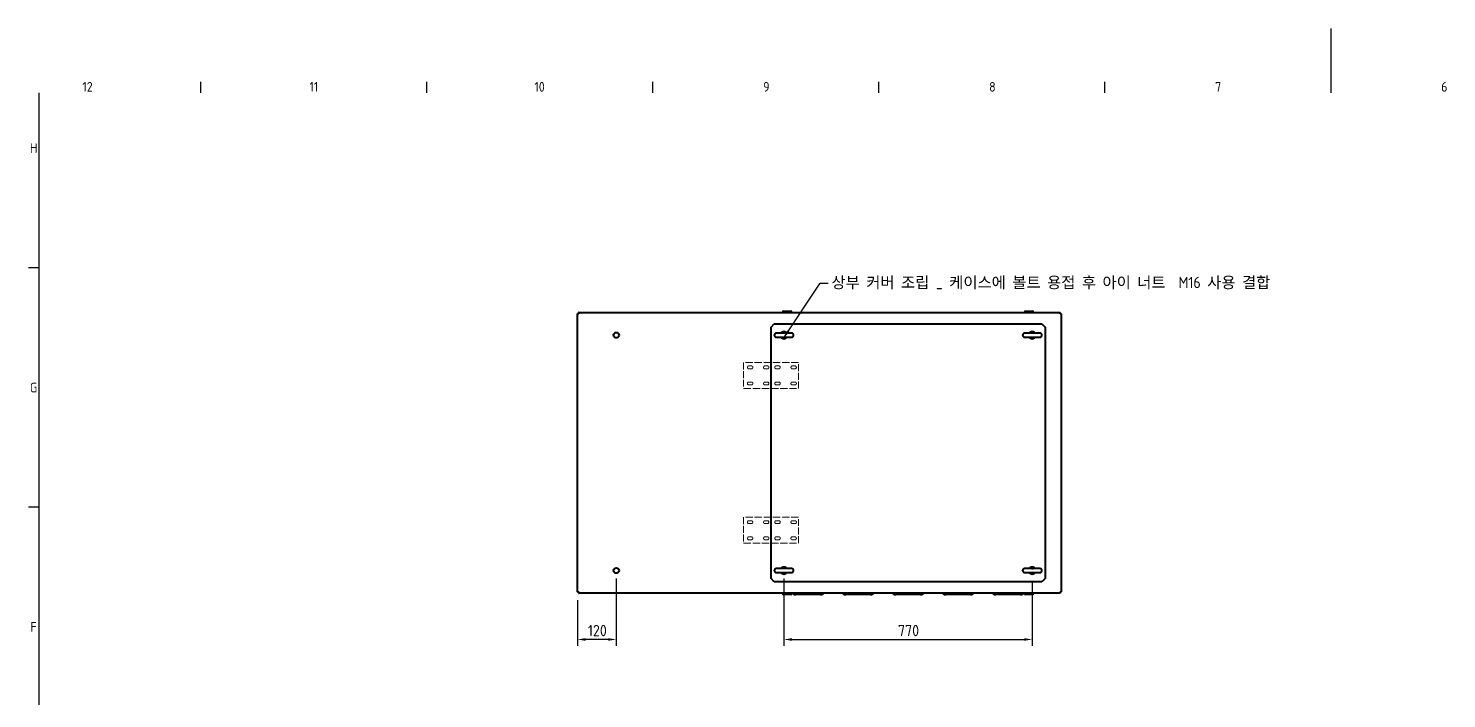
# Model space of a CAD drawing. Header units: millimetres. Extents: x 0 to 51860, y 0 to 5940.
# Drawn here: x 166 to 4564, y 3861 to 5940 of the extents above; entities that cross this region are included whole.
import ezdxf

# ---------------------------------------------------------------- set-up
doc = ezdxf.new("R2010")
doc.units = ezdxf.units.MM
doc.header["$LTSCALE"] = 10
doc.linetypes.add('DASHED', pattern=[0.2067, 0.1654, -0.0413])
doc.layers.get('0').update_dxf_attribs({"color": 3, "lineweight": 25})
for name, color, linetype, lineweight in [('가려진 것(ISO)', 2, 'DASHED', 18), ('가시적인 것(ISO)', 3, 'Continuous', 40), ('가시적인 좁은 것(ISO)', 3, 'Continuous', 35), ('경계(ISO)', 7, 'Continuous', 25), ('기호(ISO)', 5, 'Continuous', 25), ('치수(ISO)', 2, 'Continuous', 25)]:
    doc.layers.add(name, color=color, linetype=linetype, lineweight=lineweight)
doc.styles.add('문자 텍스트_PSTEK_POSCO', font='isocp.shx')
doc.styles.add('치수 텍스트_PSTEK_POSCO', font='isocp.shx')
doc.dimstyles.new('치수_PSTEK_POSCO', dxfattribs={"dimscale": 10, "dimtxt": 3.5, "dimasz": 2.5, "dimexe": 2, "dimexo": 2.5, "dimgap": 1, "dimtad": 1, "dimrnd": 1e-08, "dimdsep": 46, "dimtxsty": '치수 텍스트_PSTEK_POSCO', "dimcen": 0.09, "dimdle": 10, "dimclrd": 7, "dimclre": 7, "dimclrt": 2, "dimadec": 1, "dimazin": 2, "dimtfac": 1, "dimtmove": 0, "dimatfit": 3, "dimfxl": 0, "dimtolj": 1, "dimlwd": -1, "dimlwe": -1, "dimarcsym": 0})
doc.dimstyles.new('치수_PSTEK_POSCO$7', dxfattribs={"dimscale": 10, "dimtxt": 3.5, "dimasz": 2.5, "dimexe": 2, "dimexo": 2.5, "dimgap": 1, "dimtad": 1, "dimrnd": 1e-08, "dimdsep": 46, "dimtxsty": '치수 텍스트_PSTEK_POSCO', "dimcen": 0.09, "dimdle": 10, "dimclrd": 7, "dimclre": 7, "dimclrt": 2, "dimadec": 1, "dimazin": 2, "dimtfac": 1, "dimtmove": 0, "dimatfit": 3, "dimfxl": 0, "dimtolj": 1, "dimlwd": -1, "dimlwe": -1, "dimarcsym": 0})

# ---------------------------------------------------------------- blocks, each defined once
blk = doc.blocks.new('경계 Default Border')
at = {"layer": '경계(ISO)'}
for p, q in [((70.08, 574), (70.08, 577.4)), ((140.17, 574), (140.17, 577.4)), ((210.25, 574), (210.25, 577.4)), ((280.33, 574), (280.33, 577.4)), ((350.42, 574), (350.42, 577.4)), ((20, 519.75), (16.6, 519.75)), ((20, 445.5), (16.6, 445.5))]:
    blk.add_line(p, q, dxfattribs=at)
at = {"layer": '경계(ISO)', "flags": 128}
for points in [[(420.5, 594), (420.5, 574)], [(20, 20), (20, 574)]]:
    blk.add_lwpolyline(points, dxfattribs=at)
at = {"layer": '경계(ISO)', "color": 2, "char_height": 3, "attachment_point": 7, "style": '문자 텍스트_PSTEK_POSCO'}
for s, insert in [('12', (33.36, 574.37)), ('11', (103.78, 574.4)), ('10', (173.53, 574.37)), ('9', (244.44, 574.37)), ('8', (314.52, 574.37)), ('7', (384.6, 574.39)), ('6', (454.69, 574.37)), ('H', (17.08, 555.37)), ('G', (17.08, 481.1)), ('F', (17.24, 406.87))]:
    blk.add_mtext(s, dxfattribs=dict(at, insert=insert))
blk = doc.blocks.new('*D26')
at = {"layer": 'Defpoints', "color": 0}
for p in [(1989, 4258.6), (1869, 4192.1), (1869, 4044.8)]:
    blk.add_point(p, dxfattribs=at)
at = {"layer": '치수(ISO)', "color": 7}
for p, q in [((1989, 4233.6), (1989, 4024.8)), ((1869, 4167.1), (1869, 4024.8)), ((1964, 4044.8), (1894, 4044.8))]:
    blk.add_line(p, q, dxfattribs=at)
for points in [[(1894, 4048.9), (1894, 4040.6), (1869, 4044.8)], [(1964, 4048.9), (1964, 4040.6), (1989, 4044.8)]]:
    blk.add_solid(points, dxfattribs=at)
at = {"layer": '치수(ISO)', "color": 2, "insert": (1901, 4072.3), "char_height": 35, "attachment_point": 4, "style": '치수 텍스트_PSTEK_POSCO'}
blk.add_mtext('\\A1;120', dxfattribs=at)
blk = doc.blocks.new('*D27')
at = {"layer": 'Defpoints', "color": 0}
for p in [(2509, 4258.6), (3279, 4247.7), (3279, 4044.8)]:
    blk.add_point(p, dxfattribs=at)
at = {"layer": '치수(ISO)', "color": 7}
for p, q in [((2509, 4233.6), (2509, 4024.8)), ((3279, 4222.7), (3279, 4024.8)), ((2534, 4044.8), (3254, 4044.8))]:
    blk.add_line(p, q, dxfattribs=at)
for points in [[(2534, 4048.9), (2534, 4040.6), (2509, 4044.8)], [(3254, 4048.9), (3254, 4040.6), (3279, 4044.8)]]:
    blk.add_solid(points, dxfattribs=at)
at = {"layer": '치수(ISO)', "color": 2, "insert": (2862.5, 4072.3), "char_height": 35, "attachment_point": 4, "style": '치수 텍스트_PSTEK_POSCO'}
blk.add_mtext('\\A1;770', dxfattribs=at)

msp = doc.modelspace()

# ---------------------------------------------------------------- linework, layer by layer
at = {"layer": '가려진 것(ISO)', "ltscale": 12.901145}
for p, q in [((2384.0311, 4903.5956), (2384.0311, 4823.5956)), ((2554.0311, 4823.5956), (2554.0311, 4903.5956)), ((2384.0311, 4423.5956), (2384.0311, 4343.5956)), ((2554.0311, 4343.5956), (2554.0311, 4423.5956))]:
    msp.add_line(p, q, dxfattribs=at)
at = {"layer": '가려진 것(ISO)', "ltscale": 13.707466}
for p, q in [((2554.0311, 4903.5956), (2384.0311, 4903.5956)), ((2384.0311, 4823.5956), (2554.0311, 4823.5956)), ((2554.0311, 4423.5956), (2384.0311, 4423.5956)), ((2384.0311, 4343.5956), (2554.0311, 4343.5956))]:
    msp.add_line(p, q, dxfattribs=at)
at = {"layer": '가려진 것(ISO)', "ltscale": 1.523657}
for p, q in [((2400.0311, 4893.0956), (2408.0311, 4893.0956)), ((2408.0311, 4884.0956), (2400.0311, 4884.0956)), ((2450.0311, 4893.0956), (2458.0311, 4893.0956)), ((2458.0311, 4884.0956), (2450.0311, 4884.0956)), ((2485.0311, 4893.0956), (2493.0311, 4893.0956)), ((2493.0311, 4884.0956), (2485.0311, 4884.0956)), ((2535.0311, 4893.0956), (2543.0311, 4893.0956)), ((2543.0311, 4884.0956), (2535.0311, 4884.0956)), ((2400.0311, 4843.0956), (2408.0311, 4843.0956)), ((2450.0311, 4843.0956), (2458.0311, 4843.0956)), ((2485.0311, 4843.0956), (2493.0311, 4843.0956)), ((2535.0311, 4843.0956), (2543.0311, 4843.0956)), ((2408.0311, 4834.0956), (2400.0311, 4834.0956)), ((2458.0311, 4834.0956), (2450.0311, 4834.0956)), ((2493.0311, 4834.0956), (2485.0311, 4834.0956)), ((2543.0311, 4834.0956), (2535.0311, 4834.0956)), ((2400.0311, 4413.0956), (2408.0311, 4413.0956)), ((2408.0311, 4404.0956), (2400.0311, 4404.0956)), ((2450.0311, 4413.0956), (2458.0311, 4413.0956)), ((2458.0311, 4404.0956), (2450.0311, 4404.0956)), ((2485.0311, 4413.0956), (2493.0311, 4413.0956)), ((2493.0311, 4404.0956), (2485.0311, 4404.0956)), ((2535.0311, 4413.0956), (2543.0311, 4413.0956)), ((2543.0311, 4404.0956), (2535.0311, 4404.0956)), ((2400.0311, 4363.0956), (2408.0311, 4363.0956)), ((2408.0311, 4354.0956), (2400.0311, 4354.0956)), ((2450.0311, 4363.0956), (2458.0311, 4363.0956)), ((2458.0311, 4354.0956), (2450.0311, 4354.0956)), ((2485.0311, 4363.0956), (2493.0311, 4363.0956)), ((2493.0311, 4354.0956), (2485.0311, 4354.0956)), ((2535.0311, 4363.0956), (2543.0311, 4363.0956)), ((2543.0311, 4354.0956), (2535.0311, 4354.0956))]:
    msp.add_line(p, q, dxfattribs=at)
at = {"layer": '가려진 것(ISO)', "ltscale": 2.692601}
for centre, start, end in [((2400.0311, 4888.5956), 90, 270), ((2408.0311, 4888.5956), 270, 90), ((2450.0311, 4888.5956), 90, 270), ((2458.0311, 4888.5956), 270, 90), ((2485.0311, 4888.5956), 90, 270), ((2493.0311, 4888.5956), 270, 90), ((2535.0311, 4888.5956), 90, 270), ((2543.0311, 4888.5956), 270, 90), ((2400.0311, 4838.5956), 90, 270), ((2408.0311, 4838.5956), 270, 90), ((2450.0311, 4838.5956), 90, 270), ((2458.0311, 4838.5956), 270, 90), ((2485.0311, 4838.5956), 90, 270), ((2493.0311, 4838.5956), 270, 90), ((2535.0311, 4838.5956), 90, 270), ((2543.0311, 4838.5956), 270, 90), ((2400.0311, 4408.5956), 90, 270), ((2408.0311, 4408.5956), 270, 90), ((2450.0311, 4408.5956), 90, 270), ((2458.0311, 4408.5956), 270, 90), ((2485.0311, 4408.5956), 90, 270), ((2493.0311, 4408.5956), 270, 90), ((2535.0311, 4408.5956), 90, 270), ((2543.0311, 4408.5956), 270, 90), ((2400.0311, 4358.5956), 90, 270), ((2408.0311, 4358.5956), 270, 90), ((2450.0311, 4358.5956), 90, 270), ((2458.0311, 4358.5956), 270, 90), ((2485.0311, 4358.5956), 90, 270), ((2493.0311, 4358.5956), 270, 90), ((2535.0311, 4358.5956), 90, 270), ((2543.0311, 4358.5956), 270, 90)]:
    msp.add_arc(centre, 4.5, start, end, dxfattribs=at)
at = {"layer": '가시적인 것(ISO)'}
for p, q in [((1872.5311, 5058.5956), (1872.1018, 5058.5956)), ((1872.1018, 5055.5956), (1872.1018, 5058.5956)), ((1872.5311, 5058.5956), (1872.5311, 5055.0956)), ((1872.5311, 5058.5956), (3365.5311, 5058.5956)), ((2505.0311, 5058.5956), (2505.0311, 5060.0956)), ((2508.0311, 5063.0956), (2530.0311, 5063.0956)), ((2533.0311, 5060.0956), (2533.0311, 5058.5956)), ((3255.0311, 5058.5956), (3255.0311, 5060.0956)), ((3258.0311, 5063.0956), (3280.0311, 5063.0956)), ((3283.0311, 5060.0956), (3283.0311, 5058.5956)), ((3365.9603, 5058.5956), (3365.5311, 5058.5956)), ((3365.5311, 5055.0956), (3365.5311, 5058.5956)), ((3365.9603, 5055.5956), (3365.9603, 5058.5956)), ((1869.0311, 5055.5249), (1869.0311, 5055.0956)), ((1872.0311, 5055.5249), (1869.0311, 5055.5249)), ((1872.5311, 5055.0956), (1869.0311, 5055.0956)), ((1869.0311, 4192.0956), (1869.0311, 5055.0956)), ((1872.0311, 5055.0956), (1872.0311, 5055.5249)), ((1872.5311, 5055.5956), (1872.1018, 5055.5956)), ((2469.0311, 5013.5956), (2479.0311, 5023.5956)), ((2469.0311, 4233.5956), (2469.0311, 5013.5956)), ((2479.0311, 5023.5956), (3309.0311, 5023.5956)), ((3309.0311, 5023.5956), (3319.0311, 5013.5956)), ((3319.0311, 5013.5956), (3319.0311, 4233.5956)), ((3365.5311, 5055.5956), (3365.9603, 5055.5956)), ((3369.0311, 5055.0956), (3365.5311, 5055.0956)), ((3366.0311, 5055.5249), (3369.0311, 5055.5249)), ((3366.0311, 5055.0956), (3366.0311, 5055.5249)), ((3369.0311, 5055.0956), (3369.0311, 5055.5249)), ((3369.0311, 5055.0956), (3369.0311, 4192.0956)), ((2532.7811, 4994.8456), (2485.2811, 4994.8456)), ((2485.2811, 4982.3456), (2532.7811, 4982.3456)), ((3302.7811, 4994.8456), (3255.2811, 4994.8456)), ((3255.2811, 4982.3456), (3302.7811, 4982.3456)), ((2479.0311, 4223.5956), (2469.0311, 4233.5956)), ((3309.0311, 4223.5956), (2479.0311, 4223.5956)), ((2532.7811, 4264.8456), (2485.2811, 4264.8456)), ((2485.2811, 4252.3456), (2532.7811, 4252.3456)), ((3302.7811, 4264.8456), (3255.2811, 4264.8456)), ((3255.2811, 4252.3456), (3302.7811, 4252.3456)), ((3319.0311, 4233.5956), (3309.0311, 4223.5956)), ((1869.0311, 4192.0956), (1869.0311, 4191.6663)), ((1869.0311, 4192.0956), (1872.5311, 4192.0956)), ((1872.0311, 4191.6663), (1869.0311, 4191.6663)), ((1872.0311, 4192.0956), (1872.0311, 4191.6663)), ((1872.5311, 4191.5956), (1872.1018, 4191.5956)), ((1872.1018, 4191.5956), (1872.1018, 4188.5956)), ((1872.1018, 4188.5956), (1872.5311, 4188.5956)), ((1872.5311, 4192.0956), (1872.5311, 4188.5956)), ((3365.5311, 4188.5956), (1872.5311, 4188.5956)), ((2505.0311, 4187.0956), (2505.0311, 4188.5956)), ((2530.0311, 4184.0956), (2508.0311, 4184.0956)), ((2533.0311, 4188.5956), (2533.0311, 4187.0956)), ((2535.2311, 4188.1956), (2538.4311, 4185.7956)), ((2542.0311, 4184.5956), (2546.0311, 4184.5956)), ((2622.0311, 4184.5956), (2546.0311, 4184.5956)), ((2622.0311, 4184.5956), (2626.0311, 4184.5956)), ((2629.6311, 4185.7956), (2632.8311, 4188.1956)), ((2690.2311, 4188.1956), (2693.4311, 4185.7956)), ((2697.0311, 4184.5956), (2701.0311, 4184.5956)), ((2777.0311, 4184.5956), (2701.0311, 4184.5956)), ((2777.0311, 4184.5956), (2781.0311, 4184.5956)), ((2784.6311, 4185.7956), (2787.8311, 4188.1956)), ((2845.2311, 4188.1956), (2848.4311, 4185.7956)), ((2852.0311, 4184.5956), (2856.0311, 4184.5956)), ((2932.0311, 4184.5956), (2856.0311, 4184.5956)), ((2932.0311, 4184.5956), (2936.0311, 4184.5956)), ((2939.6311, 4185.7956), (2942.8311, 4188.1956)), ((3000.2311, 4188.1956), (3003.4311, 4185.7956)), ((3007.0311, 4184.5956), (3011.0311, 4184.5956)), ((3087.0311, 4184.5956), (3011.0311, 4184.5956)), ((3087.0311, 4184.5956), (3091.0311, 4184.5956)), ((3094.6311, 4185.7956), (3097.8311, 4188.1956)), ((3155.2311, 4188.1956), (3158.4311, 4185.7956)), ((3162.0311, 4184.5956), (3166.0311, 4184.5956)), ((3242.0311, 4184.5956), (3166.0311, 4184.5956)), ((3242.0311, 4184.5956), (3246.0311, 4184.5956)), ((3249.6311, 4185.7956), (3252.8311, 4188.1956)), ((3255.0311, 4187.0956), (3255.0311, 4188.5956)), ((3280.0311, 4184.0956), (3258.0311, 4184.0956)), ((3283.0311, 4188.5956), (3283.0311, 4187.0956)), ((3365.5311, 4188.5956), (3365.5311, 4192.0956)), ((3365.5311, 4192.0956), (3369.0311, 4192.0956)), ((3365.5311, 4191.5956), (3365.9603, 4191.5956)), ((3365.5311, 4188.5956), (3365.9603, 4188.5956)), ((3365.9603, 4191.5956), (3365.9603, 4188.5956)), ((3366.0311, 4192.0956), (3366.0311, 4191.6663)), ((3366.0311, 4191.6663), (3369.0311, 4191.6663)), ((3369.0311, 4191.6663), (3369.0311, 4192.0956))]:
    msp.add_line(p, q, dxfattribs=at)
for centre in [(1989.0311, 4988.5956), (1989.0311, 4258.5956)]:
    msp.add_circle(centre, 8.5, dxfattribs=at)
for centre, radius, start, end in [((2508.0311, 5060.0956), 3, 90, 180), ((2530.0311, 5060.0956), 3, 0, 90), ((3258.0311, 5060.0956), 3, 90, 180), ((3280.0311, 5060.0956), 3, 0, 90), ((2485.2811, 4988.5956), 6.25, 90, 270), ((2509.0311, 4988.5956), 10.9445, 34.8244665, 145.1755335), ((2509.0311, 4988.5956), 10.9445, 214.8244665, 325.1755335), ((2509.0311, 4988.5956), 9.0825, 43.4825875, 136.5174125), ((2509.0311, 4988.5956), 9.0825, 223.4825875, 316.5174125), ((2509.0311, 4988.5956), 6.8457, 65.9212685, 114.0787315), ((2509.0311, 4988.5956), 6.8457, 245.9212685, 294.0787315), ((2532.7811, 4988.5956), 6.25, 270, 90), ((3255.2811, 4988.5956), 6.25, 90, 270), ((3279.0311, 4988.5956), 10.9445, 34.8244665, 145.1755335), ((3279.0311, 4988.5956), 10.9445, 214.8244665, 325.1755335), ((3279.0311, 4988.5956), 9.0825, 43.4825875, 136.5174125), ((3279.0311, 4988.5956), 9.0825, 223.4825875, 316.5174125), ((3279.0311, 4988.5956), 6.8457, 65.9212685, 114.0787315), ((3279.0311, 4988.5956), 6.8457, 245.9212685, 294.0787315), ((3302.7811, 4988.5956), 6.25, 270, 90), ((2509.0311, 4258.5956), 10.9445, 34.8244665, 145.1755335), ((2509.0311, 4258.5956), 9.0825, 43.4825875, 136.5174125), ((3279.0311, 4258.5956), 10.9445, 34.8244665, 145.1755335), ((3279.0311, 4258.5956), 9.0825, 43.4825875, 136.5174125), ((2485.2811, 4258.5956), 6.25, 90, 270), ((2509.0311, 4258.5956), 10.9445, 214.8244665, 325.1755335), ((2509.0311, 4258.5956), 9.0825, 223.4825875, 316.5174125), ((2509.0311, 4258.5956), 6.8457, 65.9212685, 114.0787315), ((2509.0311, 4258.5956), 6.8457, 245.9212685, 294.0787315), ((2532.7811, 4258.5956), 6.25, 270, 90), ((3255.2811, 4258.5956), 6.25, 90, 270), ((3279.0311, 4258.5956), 10.9445, 214.8244665, 325.1755335), ((3279.0311, 4258.5956), 9.0825, 223.4825875, 316.5174125), ((3279.0311, 4258.5956), 6.8457, 65.9212685, 114.0787315), ((3279.0311, 4258.5956), 6.8457, 245.9212685, 294.0787315), ((3269.0311, 4273.5956), 12.5, 315.5729961, 319.1498634), ((3269.0311, 4273.5956), 13.5, 319.5978747, 322.6335249), ((3269.0311, 4273.5956), 14.303, 322.2832701, 324.2949264), ((3269.0311, 4273.5956), 15, 324.3146653, 325.2084019), ((3302.7811, 4258.5956), 6.25, 270, 90), ((2508.0311, 4187.0956), 3, 180, 270), ((2530.0311, 4187.0956), 3, 270, 0), ((2534.0311, 4186.5956), 2, 53.1301024, 90), ((2542.0311, 4190.5956), 6, 233.1301024, 270), ((2626.0311, 4190.5956), 6, 270, 306.8698976), ((2634.0311, 4186.5956), 2, 90, 126.8698976), ((2689.0311, 4186.5956), 2, 53.1301024, 90), ((2697.0311, 4190.5956), 6, 233.1301024, 270), ((2781.0311, 4190.5956), 6, 270, 306.8698976), ((2789.0311, 4186.5956), 2, 90, 126.8698976), ((2844.0311, 4186.5956), 2, 53.1301024, 90), ((2852.0311, 4190.5956), 6, 233.1301024, 270), ((2936.0311, 4190.5956), 6, 270, 306.8698976), ((2944.0311, 4186.5956), 2, 90, 126.8698976), ((2999.0311, 4186.5956), 2, 53.1301024, 90), ((3007.0311, 4190.5956), 6, 233.1301024, 270), ((3091.0311, 4190.5956), 6, 270, 306.8698976), ((3099.0311, 4186.5956), 2, 90, 126.8698976), ((3154.0311, 4186.5956), 2, 53.1301024, 90), ((3162.0311, 4190.5956), 6, 233.1301024, 270), ((3246.0311, 4190.5956), 6, 270, 306.8698976), ((3254.0311, 4186.5956), 2, 90, 126.8698976), ((3258.0311, 4187.0956), 3, 180, 270), ((3280.0311, 4187.0956), 3, 270, 0)]:
    msp.add_arc(centre, radius, start, end, dxfattribs=at)
at = {"layer": '가시적인 좁은 것(ISO)'}
for centre, start, end in [((2509.0311, 4988.5956), 246.9058649, 293.0941351), ((2509.0311, 4988.5956), 66.9058649, 80), ((3279.0311, 4988.5956), 246.9058649, 293.0941351), ((3279.0311, 4988.5956), 66.9058649, 80), ((2509.0311, 4258.5956), 246.9058649, 293.0941351), ((2509.0311, 4258.5956), 66.9058649, 80), ((3279.0311, 4258.5956), 246.9058649, 293.0941351), ((3279.0311, 4258.5956), 66.9058649, 80)]:
    msp.add_arc(centre, 6.7945, start, end, dxfattribs=at)

# ---------------------------------------------------------------- block references
at = {"xscale": 10, "yscale": 10, "zscale": 10}
msp.add_blockref('경계 Default Border', (0, 0), dxfattribs=at)

# ---------------------------------------------------------------- texts
at = {"layer": '기호(ISO)', "color": 2, "insert": (2656.3742, 5150.0897), "char_height": 34.999999, "width": 1584.844971, "attachment_point": 4, "style": '치수 텍스트_PSTEK_POSCO'}
msp.add_mtext('{\\fISOCP|b0|i0;\\H35.0000;상부 커버 조립 _ 케이스에 볼트 용접 후 아이 너트  M16 사용 결합 \\P}', dxfattribs=at)

# ---------------------------------------------------------------- dimensions: what is measured, and where the dimension line sits
at = {"layer": '치수(ISO)', "color": 7}
dim = msp.add_linear_dim(base=(1869.0311, 4044.7791), p1=(1989.0311, 4258.5956), p2=(1869.0311, 4192.0956), dimstyle='치수_PSTEK_POSCO', override={"dimdec": 2, "dimtp": 0, "dimtm": 0, "dimtdec": 2, "dimtofl": 0, "dimatfit": 1}, dxfattribs=at)
dim.commit()
dim.dimension.update_dxf_attribs({"geometry": '*D26', "text_midpoint": (1929.0311, 4044.7791), "dimtype": 160})
dim = msp.add_linear_dim(base=(3279.0311, 4044.7791), p1=(2509.0311, 4258.5956), p2=(3279.0311, 4247.6511), angle=180, dimstyle='치수_PSTEK_POSCO', override={"dimdec": 2, "dimtp": 0, "dimtm": 0, "dimtdec": 2, "dimtofl": 0, "dimatfit": 1}, dxfattribs=at)
dim.commit()
dim.dimension.update_dxf_attribs({"geometry": '*D27', "text_midpoint": (2894.0311, 4044.7791), "dimtype": 160})

# ---------------------------------------------------------------- leaders
at = {"layer": '기호(ISO)', "color": 7, "annotation_type": 0, "has_hookline": 1, "hookline_direction": 0, "text_width": 1415.9314}
msp.add_leader([(2509.0311, 4980.0956), (2621.3742, 5150.0897), (2646.3742, 5150.0897)], dimstyle='치수_PSTEK_POSCO$7', override={"dimtad": 0}, dxfattribs=at)

doc.saveas('drawing.dxf')
